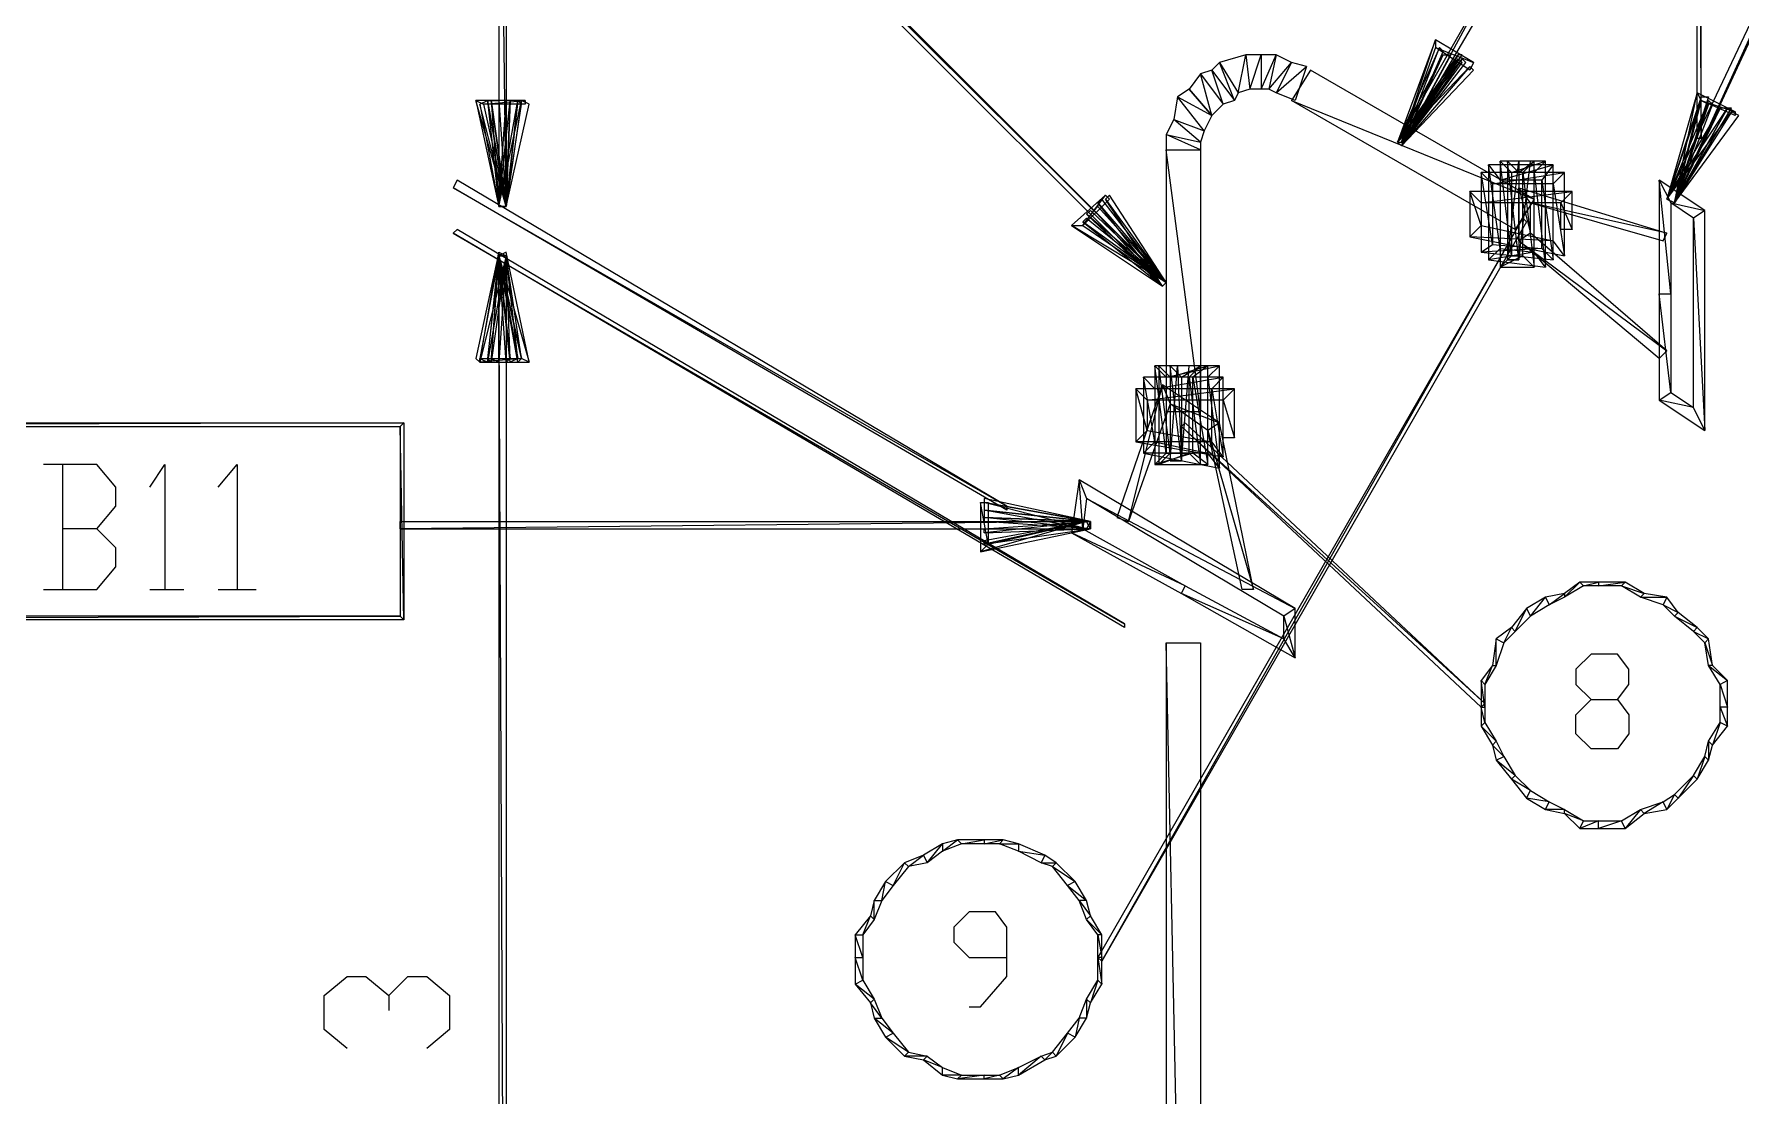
# Model space of a CAD drawing. Header units: millimetres. Extents: x 0 to 741, y 31 to 702.
# Drawn here: x 251.1 to 305.1, y 585 to 618.6 of the extents above; entities that cross this region are included whole.
import ezdxf

# ---------------------------------------------------------------- set-up
doc = ezdxf.new("R2010")
doc.units = ezdxf.units.MM
doc.layers.add('DIAGRAM', color=4, linetype='Continuous')

msp = doc.modelspace()

# ---------------------------------------------------------------- linework, layer by layer
at = {"layer": 'DIAGRAM'}
for p, q in [((250.684, 646.94), (286.924, 610.7)), ((286.924, 610.7), (250.564, 646.82)), ((250.564, 646.82), (286.804, 610.58)), ((286.924, 610.7), (250.564, 646.82)), ((303.724, 636.14), (303.844, 615.26)), ((303.724, 636.14), (303.844, 615.26)), ((303.724, 615.26), (303.724, 636.14)), ((303.844, 615.26), (303.844, 636.14)), ((266.044, 613.1), (265.804, 631.22)), ((265.804, 631.22), (265.804, 613.1)), ((266.044, 613.1), (265.804, 631.22)), ((266.044, 631.22), (266.044, 613.1)), ((311.164, 631.1), (302.764, 613.34)), ((303.004, 613.22), (311.164, 631.1)), ((303.004, 613.22), (311.164, 631.1)), ((311.284, 631.1), (303.004, 613.22)), ((297.724, 621.26), (294.244, 615.14)), ((294.364, 615.02), (297.724, 621.26)), ((294.364, 615.02), (297.724, 621.26)), ((297.964, 621.14), (294.364, 615.02)), ((295.444, 618.38), (294.244, 615.14)), ((294.364, 615.14), (295.444, 618.38)), ((294.364, 615.14), (295.444, 618.38)), ((295.444, 618.38), (295.444, 618.14)), ((295.444, 618.38), (295.444, 618.14)), ((296.644, 617.66), (295.444, 618.38)), ((289.444, 617.9), (288.604, 617.66)), ((289.204, 616.7), (289.444, 617.9)), ((289.204, 616.7), (289.444, 617.9)), ((289.444, 617.9), (289.564, 616.82)), ((289.444, 617.9), (289.564, 616.82)), ((289.924, 617.9), (289.444, 617.9)), ((289.564, 616.82), (289.924, 617.9)), ((289.564, 616.82), (289.924, 617.9)), ((289.924, 617.9), (289.924, 616.82)), ((289.924, 617.9), (289.924, 616.82)), ((289.924, 616.82), (290.404, 617.9)), ((290.404, 617.9), (289.924, 617.9)), ((289.924, 616.82), (290.404, 617.9)), ((290.404, 617.9), (290.164, 616.82)), ((290.404, 617.9), (290.164, 616.82)), ((290.884, 617.66), (290.404, 617.9)), ((295.564, 618.14), (294.244, 615.14)), ((295.564, 618.14), (294.244, 615.14)), ((294.244, 615.14), (296.164, 617.9)), ((295.684, 617.9), (294.244, 615.14)), ((294.244, 615.14), (296.284, 617.78)), ((294.244, 615.14), (296.164, 617.78)), ((295.444, 618.14), (294.364, 615.14)), ((294.364, 615.02), (295.564, 618.14)), ((294.364, 615.02), (295.564, 618.14)), ((294.364, 615.02), (295.564, 618.14)), ((294.364, 615.02), (295.564, 618.14)), ((295.684, 618.02), (294.364, 615.02)), ((295.684, 618.02), (294.364, 615.02)), ((296.164, 617.9), (294.364, 615.02)), ((294.364, 615.02), (296.284, 617.9)), ((296.164, 617.9), (294.364, 615.02)), ((294.364, 615.02), (295.684, 617.9)), ((294.364, 615.02), (295.684, 617.9)), ((295.924, 617.9), (294.364, 615.02)), ((296.284, 617.78), (294.364, 615.02)), ((296.284, 617.78), (294.364, 615.02)), ((296.164, 617.78), (294.364, 615.02)), ((296.164, 617.78), (294.364, 615.02)), ((295.444, 618.14), (296.644, 617.66)), ((295.444, 618.14), (296.644, 617.66)), ((296.524, 617.42), (295.444, 618.14)), ((295.564, 618.14), (295.684, 618.02)), ((295.564, 618.14), (295.684, 618.02)), ((295.684, 617.9), (295.924, 617.9)), ((296.284, 617.9), (296.164, 617.9)), ((296.284, 617.66), (296.164, 617.78)), ((296.404, 617.66), (296.284, 617.78)), ((288.004, 617.3), (287.644, 616.82)), ((288.364, 617.42), (288.004, 617.3)), ((288.364, 615.98), (288.004, 617.3)), ((288.364, 615.98), (288.004, 617.3)), ((288.004, 617.3), (288.724, 616.34)), ((288.004, 617.3), (288.724, 616.34)), ((288.604, 617.66), (288.364, 617.42)), ((288.724, 616.34), (288.364, 617.42)), ((288.724, 616.34), (288.364, 617.42)), ((288.364, 617.42), (289.084, 616.46)), ((288.364, 617.42), (289.084, 616.46)), ((289.084, 616.46), (288.604, 617.66)), ((289.084, 616.46), (288.604, 617.66)), ((288.604, 617.66), (289.204, 616.7)), ((288.604, 617.66), (289.204, 616.7)), ((290.164, 616.82), (290.884, 617.66)), ((290.164, 616.82), (290.884, 617.66)), ((290.884, 617.66), (290.404, 616.7)), ((290.884, 617.66), (290.404, 616.7)), ((290.404, 616.7), (291.364, 617.54)), ((290.404, 616.7), (291.364, 617.54)), ((291.364, 617.54), (290.884, 617.66)), ((291.484, 617.42), (290.884, 616.46)), ((291.364, 617.54), (291.004, 616.46)), ((298.564, 613.34), (291.484, 617.42)), ((294.244, 615.14), (296.524, 617.54)), ((294.364, 615.02), (296.404, 617.66)), ((294.364, 615.02), (296.284, 617.66)), ((296.524, 617.54), (294.364, 615.02)), ((296.524, 617.54), (294.364, 615.02)), ((294.364, 615.02), (296.644, 617.42)), ((296.644, 617.66), (296.524, 617.42)), ((296.644, 617.42), (296.524, 617.54)), ((287.644, 616.82), (287.284, 616.58)), ((288.364, 615.98), (287.644, 616.82)), ((287.644, 616.82), (288.364, 615.98)), ((289.204, 616.7), (289.084, 616.46)), ((289.564, 616.82), (289.204, 616.7)), ((289.924, 616.82), (289.564, 616.82)), ((290.164, 616.82), (289.924, 616.82)), ((290.404, 616.7), (290.164, 616.82)), ((291.004, 616.46), (290.404, 616.7)), ((303.724, 616.7), (302.764, 613.34)), ((303.004, 613.22), (303.724, 616.7)), ((303.004, 613.22), (303.724, 616.7)), ((303.724, 616.7), (303.844, 616.46)), ((303.724, 616.7), (303.844, 616.46)), ((304.924, 616.1), (303.724, 616.7)), ((266.044, 613.1), (265.084, 616.46)), ((265.084, 616.46), (265.804, 613.1)), ((266.044, 613.1), (265.084, 616.46)), ((265.084, 616.46), (265.324, 616.34)), ((265.084, 616.46), (265.324, 616.34)), ((266.644, 616.46), (265.084, 616.46)), ((265.204, 616.34), (265.444, 616.46)), ((266.044, 613.1), (265.204, 616.34)), ((265.204, 616.34), (265.804, 613.1)), ((266.044, 613.1), (265.204, 616.34)), ((265.324, 616.34), (266.644, 616.46)), ((265.324, 616.34), (266.644, 616.46)), ((265.324, 616.34), (266.044, 613.1)), ((266.644, 616.34), (265.324, 616.34)), ((265.444, 616.46), (266.044, 613.1)), ((266.044, 613.1), (265.444, 616.46)), ((265.444, 616.46), (265.804, 613.1)), ((266.044, 613.1), (265.444, 616.46)), ((265.444, 616.46), (265.564, 616.46)), ((265.564, 616.46), (266.044, 613.1)), ((266.044, 613.1), (265.564, 616.46)), ((265.564, 616.46), (265.804, 613.1)), ((266.044, 613.1), (265.564, 616.46)), ((265.564, 616.46), (265.804, 616.46)), ((265.804, 613.1), (266.524, 616.46)), ((265.804, 613.1), (266.404, 616.46)), ((265.804, 613.1), (266.164, 616.46)), ((265.804, 613.1), (266.044, 616.46)), ((265.804, 616.46), (266.044, 613.1)), ((266.524, 616.46), (266.044, 613.1)), ((266.524, 616.46), (266.044, 613.1)), ((266.404, 616.46), (266.044, 613.1)), ((266.404, 616.46), (266.044, 613.1)), ((266.164, 616.46), (266.044, 613.1)), ((266.044, 613.1), (266.404, 616.46)), ((266.164, 616.46), (266.044, 613.1)), ((266.164, 616.46), (266.044, 616.46)), ((266.044, 616.46), (266.044, 613.1)), ((266.044, 613.1), (266.164, 616.46)), ((266.044, 616.46), (266.044, 613.1)), ((266.044, 613.1), (266.764, 616.34)), ((266.044, 613.1), (266.524, 616.34)), ((266.404, 616.46), (266.164, 616.46)), ((266.524, 616.34), (266.404, 616.46)), ((266.764, 616.34), (266.524, 616.46)), ((266.644, 616.46), (266.644, 616.34)), ((287.284, 616.58), (287.164, 615.86)), ((288.124, 615.5), (287.284, 616.58)), ((288.124, 615.5), (287.284, 616.58)), ((287.284, 616.58), (288.364, 615.98)), ((287.284, 616.58), (288.364, 615.98)), ((288.724, 616.34), (288.364, 615.98)), ((289.084, 616.46), (288.724, 616.34)), ((290.884, 616.46), (298.564, 613.34)), ((290.884, 616.46), (298.564, 613.34)), ((297.964, 612.38), (290.884, 616.46)), ((303.844, 616.58), (302.764, 613.34)), ((303.844, 616.46), (302.764, 613.34)), ((304.084, 616.46), (302.764, 613.34)), ((302.764, 613.34), (304.684, 616.22)), ((302.764, 613.34), (304.444, 616.22)), ((302.764, 613.34), (304.444, 616.22)), ((303.004, 613.22), (303.844, 616.58)), ((303.004, 613.22), (303.844, 616.58)), ((304.084, 616.58), (303.004, 613.22)), ((303.844, 616.46), (303.004, 613.22)), ((303.004, 613.22), (303.844, 616.46)), ((303.004, 613.22), (303.844, 616.46)), ((303.004, 613.22), (304.084, 616.46)), ((303.004, 613.22), (304.084, 616.46)), ((304.084, 616.34), (303.004, 613.22)), ((304.204, 616.34), (303.004, 613.22)), ((304.684, 616.22), (303.004, 613.22)), ((303.004, 613.22), (304.804, 616.22)), ((304.684, 616.22), (303.004, 613.22)), ((304.444, 616.22), (303.004, 613.22)), ((303.004, 613.22), (304.684, 616.22)), ((304.444, 616.22), (303.004, 613.22)), ((304.444, 616.22), (303.004, 613.22)), ((303.004, 613.22), (304.684, 616.22)), ((304.444, 616.22), (303.004, 613.22)), ((303.844, 616.58), (304.084, 616.58)), ((303.844, 616.46), (304.924, 616.1)), ((303.844, 616.46), (304.924, 616.1)), ((304.924, 615.98), (303.844, 616.46)), ((303.844, 616.46), (304.084, 616.34)), ((304.084, 616.46), (304.204, 616.34)), ((304.684, 616.22), (304.444, 616.22)), ((304.684, 616.22), (304.444, 616.22)), ((304.804, 616.22), (304.684, 616.22)), ((287.164, 615.86), (286.924, 615.38)), ((288.004, 615.14), (287.164, 615.86)), ((288.004, 615.14), (287.164, 615.86)), ((287.164, 615.86), (288.124, 615.5)), ((287.164, 615.86), (288.124, 615.5)), ((288.364, 615.98), (288.124, 615.5)), ((302.764, 613.34), (304.804, 616.1)), ((304.804, 616.1), (303.004, 613.22)), ((304.804, 616.1), (303.004, 613.22)), ((303.004, 613.22), (305.044, 615.98)), ((305.044, 615.98), (304.804, 616.1)), ((304.924, 616.1), (304.924, 615.98)), ((288.004, 614.9), (286.924, 615.38)), ((286.924, 615.38), (286.924, 614.9)), ((288.004, 614.9), (286.924, 615.38)), ((286.924, 615.38), (288.004, 615.14)), ((286.924, 615.38), (288.004, 615.14)), ((288.124, 615.5), (288.004, 615.14)), ((288.004, 615.14), (288.004, 614.9)), ((294.364, 615.02), (294.244, 615.14)), ((294.244, 615.14), (294.364, 615.14)), ((294.364, 615.02), (294.244, 615.14)), ((294.244, 615.14), (294.364, 615.02)), ((294.364, 615.02), (294.244, 615.14)), ((294.244, 615.14), (294.364, 615.02)), ((294.364, 615.02), (294.244, 615.14)), ((294.244, 615.14), (294.364, 615.02)), ((294.244, 615.14), (294.364, 615.02)), ((303.844, 615.26), (303.724, 615.26)), ((288.004, 606.62), (286.924, 614.9)), ((286.924, 614.9), (286.924, 606.62)), ((288.004, 606.62), (286.924, 614.9)), ((286.924, 614.9), (288.004, 614.9)), ((286.924, 614.9), (288.004, 614.9)), ((288.004, 614.9), (288.004, 606.62)), ((297.844, 611.54), (297.484, 614.54)), ((297.484, 614.54), (297.484, 611.18)), ((297.844, 611.54), (297.484, 614.54)), ((297.484, 614.54), (297.844, 614.18)), ((297.484, 614.54), (297.844, 614.18)), ((298.924, 614.54), (297.484, 614.54)), ((297.724, 611.42), (298.084, 614.54)), ((298.084, 611.42), (297.724, 614.54)), ((297.724, 614.54), (297.724, 611.42)), ((298.084, 611.42), (297.724, 614.54)), ((297.724, 614.54), (298.084, 614.18)), ((297.724, 614.54), (298.084, 614.18)), ((298.564, 614.54), (297.724, 614.54)), ((297.844, 614.18), (298.924, 614.54)), ((297.844, 614.18), (298.924, 614.54)), ((298.444, 614.54), (298.084, 614.54)), ((298.084, 614.54), (298.084, 611.42)), ((298.084, 611.42), (298.444, 614.54)), ((298.084, 614.54), (298.084, 611.42)), ((298.084, 614.18), (298.564, 614.54)), ((298.084, 614.18), (298.564, 614.54)), ((298.564, 614.54), (298.204, 614.18)), ((298.564, 614.54), (298.204, 614.18)), ((298.564, 611.18), (298.564, 614.54)), ((298.924, 614.54), (298.564, 614.18)), ((298.924, 614.54), (298.564, 614.18)), ((298.924, 611.18), (298.924, 614.54)), ((297.244, 611.9), (296.884, 614.18)), ((296.884, 614.18), (296.884, 611.66)), ((297.244, 611.9), (296.884, 614.18)), ((296.884, 614.18), (297.244, 613.82)), ((296.884, 614.18), (297.244, 613.82)), ((299.524, 614.18), (296.884, 614.18)), ((297.484, 611.78), (297.124, 614.42)), ((297.124, 614.42), (297.124, 611.42)), ((297.484, 611.78), (297.124, 614.42)), ((297.124, 614.42), (297.484, 613.94)), ((297.124, 614.42), (297.484, 613.94)), ((299.164, 614.42), (297.124, 614.42)), ((297.244, 613.82), (299.524, 614.18)), ((297.244, 613.82), (299.524, 614.18)), ((297.484, 613.94), (299.164, 614.42)), ((297.484, 613.94), (299.164, 614.42)), ((297.844, 614.18), (297.844, 611.54)), ((298.564, 614.18), (297.844, 614.18)), ((298.084, 614.18), (298.084, 611.42)), ((298.204, 614.18), (298.084, 614.18)), ((298.204, 614.18), (298.564, 611.18)), ((298.204, 614.18), (298.564, 611.18)), ((298.204, 611.54), (298.204, 614.18)), ((298.564, 614.18), (298.924, 611.18)), ((298.564, 614.18), (298.924, 611.18)), ((298.564, 611.66), (298.564, 614.18)), ((299.164, 614.42), (298.804, 613.94)), ((299.164, 614.42), (298.804, 613.94)), ((299.164, 611.42), (299.164, 614.42)), ((299.524, 614.18), (299.164, 613.82)), ((299.524, 614.18), (299.164, 613.82)), ((299.524, 611.54), (299.524, 614.18)), ((264.484, 613.94), (264.364, 613.7)), ((264.364, 613.7), (281.884, 603.62)), ((264.364, 613.7), (281.884, 603.62)), ((281.884, 603.5), (264.364, 613.7)), ((281.884, 603.62), (264.484, 613.94)), ((285.004, 613.46), (283.924, 612.5)), ((284.284, 612.5), (285.004, 613.46)), ((284.284, 612.5), (285.004, 613.46)), ((285.124, 613.46), (285.004, 613.34)), ((285.004, 613.46), (285.124, 613.34)), ((286.924, 610.7), (285.124, 613.46)), ((296.884, 612.5), (296.524, 613.58)), ((296.524, 613.58), (296.524, 612.14)), ((296.884, 612.5), (296.524, 613.58)), ((296.524, 613.58), (296.884, 613.22)), ((296.524, 613.58), (296.884, 613.22)), ((299.764, 613.58), (296.524, 613.58)), ((296.884, 613.22), (299.764, 613.58)), ((296.884, 613.22), (299.764, 613.58)), ((297.244, 613.82), (297.244, 611.9)), ((299.164, 613.82), (297.244, 613.82)), ((297.484, 613.94), (297.484, 611.78)), ((298.804, 613.94), (297.484, 613.94)), ((298.444, 613.22), (298.084, 613.7)), ((298.084, 613.7), (302.764, 612.26)), ((298.444, 613.22), (298.084, 613.7)), ((298.084, 613.7), (298.444, 612.26)), ((298.084, 613.7), (298.444, 612.26)), ((298.084, 612.02), (298.084, 613.7)), ((298.804, 613.94), (299.164, 611.42)), ((298.804, 613.94), (299.164, 611.42)), ((298.804, 611.78), (298.804, 613.94)), ((299.164, 613.82), (299.524, 611.54)), ((299.164, 613.82), (299.524, 611.54)), ((299.164, 612.02), (299.164, 613.82)), ((299.764, 613.58), (299.404, 613.22)), ((299.764, 613.58), (299.404, 613.22)), ((299.764, 612.38), (299.764, 613.58)), ((302.884, 610.34), (302.524, 613.94)), ((302.524, 613.94), (302.524, 610.34)), ((302.884, 610.34), (302.524, 613.94)), ((302.524, 613.94), (302.884, 613.22)), ((302.524, 613.94), (302.884, 613.22)), ((303.964, 612.98), (302.524, 613.94)), ((266.044, 613.1), (265.804, 613.1)), ((265.804, 613.1), (266.044, 613.1)), ((266.044, 613.1), (265.804, 613.1)), ((265.804, 613.1), (266.044, 613.1)), ((266.044, 613.1), (265.804, 613.1)), ((265.804, 613.1), (266.044, 613.1)), ((266.044, 613.1), (265.804, 613.1)), ((265.804, 613.1), (266.044, 613.1)), ((265.804, 613.1), (266.044, 613.1)), ((285.124, 613.34), (284.284, 612.5)), ((284.404, 612.86), (284.524, 612.98)), ((284.404, 612.86), (284.524, 612.98)), ((284.524, 612.98), (286.924, 610.7)), ((284.524, 612.98), (286.924, 610.7)), ((284.764, 613.1), (284.644, 612.98)), ((284.644, 612.98), (286.924, 610.7)), ((284.644, 612.98), (286.924, 610.7)), ((286.804, 610.58), (284.644, 612.98)), ((284.884, 613.34), (284.764, 613.22)), ((284.884, 613.34), (284.764, 613.22)), ((284.764, 613.22), (286.924, 610.7)), ((284.764, 613.22), (286.924, 610.7)), ((286.804, 610.58), (284.764, 613.22)), ((284.764, 613.22), (286.924, 610.7)), ((284.764, 613.22), (286.924, 610.7)), ((286.804, 610.58), (284.764, 613.22)), ((286.924, 610.7), (284.764, 613.1)), ((286.924, 610.7), (284.884, 613.34)), ((286.924, 610.7), (284.884, 613.34)), ((285.004, 613.34), (286.924, 610.7)), ((285.004, 613.34), (286.924, 610.7)), ((286.804, 610.58), (285.004, 613.34)), ((296.884, 613.22), (296.884, 612.5)), ((299.404, 613.22), (296.884, 613.22)), ((298.564, 613.34), (297.964, 612.38)), ((302.764, 612.26), (298.444, 613.22)), ((298.444, 613.22), (302.644, 612.02)), ((302.764, 612.26), (298.444, 613.22)), ((298.444, 612.26), (298.444, 613.22)), ((299.404, 613.22), (299.764, 612.38)), ((299.404, 613.22), (299.764, 612.38)), ((299.404, 612.38), (299.404, 613.22)), ((303.004, 613.22), (302.764, 613.34)), ((302.764, 613.34), (303.004, 613.22)), ((303.004, 613.22), (302.764, 613.34)), ((302.764, 613.34), (303.004, 613.22)), ((303.004, 613.22), (302.764, 613.34)), ((302.764, 613.34), (303.004, 613.22)), ((303.004, 613.22), (302.764, 613.34)), ((302.764, 613.34), (303.004, 613.22)), ((302.764, 613.34), (303.004, 613.22)), ((302.884, 613.22), (302.884, 610.34)), ((302.884, 613.22), (303.964, 612.98)), ((302.884, 613.22), (303.964, 612.98)), ((303.604, 612.74), (302.884, 613.22)), ((303.964, 612.98), (303.604, 612.74)), ((303.964, 612.98), (303.604, 612.74)), ((303.964, 606.02), (303.964, 612.98)), ((264.484, 612.38), (264.364, 612.26)), ((285.604, 599.9), (264.484, 612.38)), ((286.924, 610.7), (283.924, 612.5)), ((283.924, 612.5), (286.804, 610.58)), ((286.924, 610.7), (283.924, 612.5)), ((283.924, 612.5), (284.284, 612.5)), ((283.924, 612.5), (284.284, 612.5)), ((284.284, 612.62), (284.404, 612.74)), ((286.924, 610.7), (284.284, 612.62)), ((284.284, 612.62), (286.804, 610.58)), ((286.924, 610.7), (284.284, 612.62)), ((284.284, 612.5), (286.924, 610.7)), ((286.924, 610.7), (284.404, 612.86)), ((284.404, 612.86), (286.804, 610.58)), ((286.924, 610.7), (284.404, 612.86)), ((286.924, 610.7), (284.404, 612.86)), ((284.404, 612.86), (286.804, 610.58)), ((286.924, 610.7), (284.404, 612.86)), ((284.404, 612.74), (286.924, 610.7)), ((298.204, 612.74), (284.764, 589.34)), ((284.884, 589.22), (298.204, 612.74)), ((284.884, 589.22), (298.204, 612.74)), ((298.324, 612.62), (284.884, 589.22)), ((296.524, 612.14), (296.884, 612.5)), ((296.524, 612.14), (296.884, 612.5)), ((296.884, 612.5), (299.164, 612.02)), ((298.204, 612.74), (298.324, 612.62)), ((299.764, 612.38), (299.404, 612.38)), ((303.604, 612.74), (303.964, 606.02)), ((303.604, 612.74), (303.964, 606.02)), ((303.604, 606.74), (303.604, 612.74)), ((264.364, 612.26), (285.604, 599.9)), ((264.364, 612.26), (285.604, 599.9)), ((285.604, 599.78), (264.364, 612.26)), ((299.164, 612.02), (296.524, 612.14)), ((296.524, 612.14), (299.524, 611.54)), ((299.164, 612.02), (296.524, 612.14)), ((296.884, 611.66), (297.244, 611.9)), ((296.884, 611.66), (297.244, 611.9)), ((297.244, 611.9), (298.804, 611.78)), ((298.444, 612.26), (298.084, 612.02)), ((298.444, 612.26), (298.084, 612.02)), ((298.084, 612.02), (302.764, 608.54)), ((298.084, 612.02), (302.764, 608.54)), ((302.524, 608.3), (298.084, 612.02)), ((302.764, 608.54), (298.444, 612.26)), ((299.524, 611.54), (299.164, 612.02)), ((299.524, 611.54), (299.164, 612.02)), ((302.644, 612.02), (302.764, 612.26)), ((265.804, 611.66), (265.084, 608.3)), ((265.204, 608.18), (265.804, 611.66)), ((265.204, 608.18), (265.804, 611.66)), ((266.044, 611.54), (265.204, 608.18)), ((265.804, 611.54), (265.204, 608.3)), ((265.444, 608.18), (265.804, 611.54)), ((265.444, 608.18), (265.804, 611.54)), ((266.044, 611.54), (265.444, 608.18)), ((265.804, 611.54), (265.444, 608.3)), ((265.564, 608.18), (265.804, 611.54)), ((265.564, 608.18), (265.804, 611.54)), ((266.044, 611.54), (265.564, 608.18)), ((265.804, 611.54), (265.564, 608.3)), ((265.804, 611.66), (266.044, 611.54)), ((266.044, 611.66), (265.804, 611.54)), ((265.804, 611.54), (266.764, 608.18)), ((265.804, 611.54), (266.764, 608.18)), ((266.524, 608.3), (265.804, 611.54)), ((265.804, 611.54), (266.044, 611.54)), ((266.044, 611.54), (265.804, 611.54)), ((265.804, 611.54), (266.524, 608.3)), ((265.804, 611.54), (266.524, 608.3)), ((266.404, 608.18), (265.804, 611.54)), ((265.804, 611.54), (266.044, 611.54)), ((266.044, 611.54), (265.804, 611.54)), ((265.804, 611.54), (266.404, 608.3)), ((265.804, 611.54), (266.404, 608.3)), ((266.164, 608.18), (265.804, 611.54)), ((265.804, 608.18), (265.804, 611.54)), ((265.804, 608.18), (265.804, 611.54)), ((265.804, 611.54), (266.044, 611.54)), ((266.044, 611.54), (265.804, 608.18)), ((266.044, 611.54), (265.804, 611.54)), ((265.804, 611.54), (266.164, 608.3)), ((265.804, 611.54), (266.164, 608.3)), ((266.044, 608.18), (265.804, 611.54)), ((266.044, 559.7), (265.804, 611.54)), ((265.804, 611.54), (265.804, 559.7)), ((266.044, 559.7), (265.804, 611.54)), ((265.804, 611.54), (266.044, 611.54)), ((266.764, 608.18), (266.044, 611.66)), ((266.524, 608.3), (266.044, 611.54)), ((266.404, 608.3), (266.044, 611.54)), ((266.164, 608.3), (266.044, 611.54)), ((266.044, 611.54), (266.044, 559.7)), ((298.804, 611.78), (296.884, 611.66)), ((298.804, 611.78), (296.884, 611.66)), ((296.884, 611.66), (299.164, 611.42)), ((297.124, 611.42), (297.484, 611.78)), ((297.124, 611.42), (297.484, 611.78)), ((298.564, 611.66), (297.124, 611.42)), ((298.564, 611.66), (297.124, 611.42)), ((297.124, 611.42), (298.924, 611.18)), ((297.484, 611.78), (298.564, 611.66)), ((298.204, 611.54), (297.484, 611.18)), ((298.204, 611.54), (297.484, 611.18)), ((297.484, 611.18), (297.844, 611.54)), ((297.484, 611.18), (297.844, 611.54)), ((298.084, 611.42), (297.724, 611.42)), ((297.724, 611.42), (298.084, 611.42)), ((297.844, 611.54), (298.204, 611.54)), ((298.564, 611.18), (298.204, 611.54)), ((298.564, 611.18), (298.204, 611.54)), ((298.924, 611.18), (298.564, 611.66)), ((298.924, 611.18), (298.564, 611.66)), ((299.164, 611.42), (298.804, 611.78)), ((299.164, 611.42), (298.804, 611.78)), ((297.484, 611.18), (298.564, 611.18)), ((286.924, 610.7), (286.804, 610.58)), ((286.804, 610.58), (286.924, 610.7)), ((286.924, 610.7), (286.804, 610.58)), ((286.804, 610.58), (286.924, 610.7)), ((286.924, 610.7), (286.804, 610.58)), ((286.804, 610.58), (286.924, 610.7)), ((286.924, 610.7), (286.804, 610.58)), ((286.804, 610.58), (286.924, 610.7)), ((286.804, 610.58), (286.924, 610.7)), ((302.884, 607.22), (302.524, 610.34)), ((302.524, 610.34), (302.524, 606.98)), ((302.884, 607.22), (302.524, 610.34)), ((302.524, 610.34), (302.884, 610.34)), ((302.524, 610.34), (302.884, 610.34)), ((302.884, 610.34), (302.884, 607.22)), ((265.084, 608.3), (265.204, 608.18)), ((266.524, 608.3), (265.204, 608.18)), ((266.524, 608.3), (265.204, 608.18)), ((265.204, 608.18), (265.204, 608.3)), ((265.204, 608.3), (266.524, 608.3)), ((265.204, 608.3), (265.444, 608.18)), ((265.204, 608.18), (266.764, 608.18)), ((265.444, 608.3), (265.564, 608.18)), ((265.564, 608.3), (265.804, 608.18)), ((266.164, 608.3), (266.044, 608.18)), ((266.404, 608.3), (266.164, 608.18)), ((266.524, 608.3), (266.404, 608.18)), ((266.764, 608.18), (266.524, 608.3)), ((266.764, 608.18), (266.524, 608.3)), ((286.924, 605.3), (286.564, 608.06)), ((286.564, 608.06), (286.564, 604.94)), ((286.924, 605.3), (286.564, 608.06)), ((286.564, 608.06), (286.924, 607.7)), ((286.564, 608.06), (286.924, 607.7)), ((288.604, 608.06), (286.564, 608.06)), ((287.044, 605.3), (286.684, 608.06)), ((286.684, 608.06), (286.684, 604.94)), ((287.044, 605.3), (286.684, 608.06)), ((286.684, 608.06), (287.044, 607.7)), ((286.684, 608.06), (287.044, 607.7)), ((288.244, 608.06), (286.684, 608.06)), ((286.924, 607.7), (288.604, 608.06)), ((286.924, 607.7), (288.604, 608.06)), ((287.044, 605.06), (287.284, 608.06)), ((287.404, 605.06), (287.044, 608.06)), ((287.044, 608.06), (287.044, 605.06)), ((287.404, 605.06), (287.044, 608.06)), ((287.044, 608.06), (287.404, 607.7)), ((287.044, 608.06), (287.404, 607.7)), ((288.004, 608.06), (287.044, 608.06)), ((287.044, 607.7), (288.244, 608.06)), ((287.044, 607.7), (288.244, 608.06)), ((287.644, 608.06), (287.284, 608.06)), ((287.284, 608.06), (287.404, 605.06)), ((287.284, 608.06), (287.404, 605.06)), ((287.404, 605.06), (287.644, 608.06)), ((287.404, 607.7), (288.004, 608.06)), ((287.404, 607.7), (288.004, 608.06)), ((288.004, 608.06), (287.644, 607.7)), ((288.004, 608.06), (287.644, 607.7)), ((288.244, 608.06), (287.764, 607.7)), ((288.244, 608.06), (287.764, 607.7)), ((288.004, 604.94), (288.004, 608.06)), ((288.244, 604.94), (288.244, 608.06)), ((288.604, 608.06), (288.244, 607.7)), ((288.604, 608.06), (288.244, 607.7)), ((288.604, 604.82), (288.604, 608.06)), ((302.764, 608.54), (302.524, 608.3)), ((286.564, 605.66), (286.204, 607.7)), ((286.204, 607.7), (286.204, 605.3)), ((286.564, 605.66), (286.204, 607.7)), ((286.204, 607.7), (286.564, 607.34)), ((286.204, 607.7), (286.564, 607.34)), ((288.724, 607.7), (286.204, 607.7)), ((286.564, 607.34), (288.724, 607.7)), ((286.564, 607.34), (288.724, 607.7)), ((286.924, 607.7), (286.924, 605.3)), ((288.244, 607.7), (286.924, 607.7)), ((287.044, 607.7), (287.044, 605.3)), ((287.764, 607.7), (287.044, 607.7)), ((287.404, 607.7), (287.404, 605.06)), ((287.644, 607.7), (287.404, 607.7)), ((287.644, 607.7), (288.004, 604.94)), ((287.644, 607.7), (288.004, 604.94)), ((287.644, 605.3), (287.644, 607.7)), ((287.764, 607.7), (288.244, 604.94)), ((287.764, 607.7), (288.244, 604.94)), ((287.764, 605.3), (287.764, 607.7)), ((288.244, 607.7), (288.604, 604.82)), ((288.244, 607.7), (288.604, 604.82)), ((288.244, 605.3), (288.244, 607.7)), ((288.724, 607.7), (288.364, 607.34)), ((288.724, 607.7), (288.364, 607.34)), ((288.724, 605.18), (288.724, 607.7)), ((286.804, 607.46), (285.364, 603.26)), ((285.724, 603.14), (286.804, 607.46)), ((285.724, 603.14), (286.804, 607.46)), ((286.324, 606.02), (285.964, 607.34)), ((285.964, 607.34), (285.964, 605.66)), ((286.324, 606.02), (285.964, 607.34)), ((285.964, 607.34), (286.324, 606.98)), ((285.964, 607.34), (286.324, 606.98)), ((289.084, 607.34), (285.964, 607.34)), ((286.324, 606.98), (289.084, 607.34)), ((286.324, 606.98), (289.084, 607.34)), ((286.324, 606.98), (286.324, 606.02)), ((288.724, 606.98), (286.324, 606.98)), ((286.564, 607.34), (286.564, 605.66)), ((288.364, 607.34), (286.564, 607.34)), ((286.804, 607.46), (287.044, 606.86)), ((286.804, 607.46), (287.044, 606.86)), ((288.604, 606.26), (286.804, 607.46)), ((288.364, 607.34), (288.724, 605.18)), ((288.364, 607.34), (288.724, 605.18)), ((288.364, 605.66), (288.364, 607.34)), ((289.084, 607.34), (288.724, 606.98)), ((289.084, 607.34), (288.724, 606.98)), ((288.724, 606.98), (289.084, 605.78)), ((288.724, 606.98), (289.084, 605.78)), ((288.724, 605.78), (288.724, 606.98)), ((289.084, 605.78), (289.084, 607.34)), ((302.524, 606.98), (302.884, 607.22)), ((302.524, 606.98), (302.884, 607.22)), ((303.604, 606.74), (302.524, 606.98)), ((302.524, 606.98), (303.964, 606.02)), ((303.604, 606.74), (302.524, 606.98)), ((302.884, 607.22), (303.604, 606.74)), ((287.044, 606.86), (285.724, 603.14)), ((286.924, 606.62), (288.004, 606.62)), ((287.044, 606.86), (288.604, 606.26)), ((287.044, 606.86), (288.604, 606.26)), ((288.244, 606.02), (287.044, 606.86)), ((303.964, 606.02), (303.604, 606.74)), ((303.964, 606.02), (303.604, 606.74)), ((229.204, 606.26), (262.804, 606.26)), ((262.804, 606.26), (229.324, 606.14)), ((262.804, 606.26), (229.324, 606.14)), ((229.324, 606.14), (262.684, 606.14)), ((262.684, 606.14), (262.804, 606.26)), ((262.684, 606.14), (262.804, 606.26)), ((262.804, 600.02), (262.684, 606.14)), ((262.684, 606.14), (262.684, 600.14)), ((262.804, 600.02), (262.684, 606.14)), ((262.804, 606.26), (262.804, 600.02)), ((285.964, 605.66), (286.324, 606.02)), ((285.964, 605.66), (286.324, 606.02)), ((286.324, 606.02), (288.364, 605.66)), ((287.524, 606.26), (287.404, 606.14)), ((287.404, 606.14), (297.004, 597.38)), ((287.404, 606.14), (297.004, 597.38)), ((296.884, 597.26), (287.404, 606.14)), ((297.004, 597.38), (287.524, 606.26)), ((288.604, 606.26), (288.244, 606.02)), ((288.604, 606.26), (288.244, 606.02)), ((288.244, 606.02), (289.684, 600.98)), ((288.244, 606.02), (289.684, 600.98)), ((289.324, 600.98), (288.244, 606.02)), ((289.684, 600.98), (288.604, 606.26)), ((288.364, 605.66), (285.964, 605.66)), ((285.964, 605.66), (288.724, 605.18)), ((288.364, 605.66), (285.964, 605.66)), ((286.204, 605.3), (286.564, 605.66)), ((286.204, 605.3), (286.564, 605.66)), ((286.564, 605.66), (288.244, 605.3)), ((288.724, 605.18), (288.364, 605.66)), ((288.724, 605.18), (288.364, 605.66)), ((289.084, 605.78), (288.724, 605.78)), ((253.084, 604.94), (251.404, 604.94)), ((252.004, 604.94), (252.004, 600.98)), ((253.684, 604.22), (253.084, 604.94)), ((254.764, 604.22), (255.244, 604.94)), ((255.244, 604.94), (255.244, 600.98)), ((256.924, 604.22), (257.524, 604.94)), ((257.524, 604.94), (257.524, 600.98)), ((288.244, 605.3), (286.204, 605.3)), ((286.204, 605.3), (288.604, 604.82)), ((288.244, 605.3), (286.204, 605.3)), ((287.764, 605.3), (286.564, 604.94)), ((287.764, 605.3), (286.564, 604.94)), ((286.564, 604.94), (286.924, 605.3)), ((286.564, 604.94), (286.924, 605.3)), ((286.564, 604.94), (288.244, 604.94)), ((287.644, 605.3), (286.684, 604.94)), ((287.644, 605.3), (286.684, 604.94)), ((286.684, 604.94), (287.044, 605.3)), ((286.684, 604.94), (287.044, 605.3)), ((286.684, 604.94), (288.004, 604.94)), ((286.924, 605.3), (287.764, 605.3)), ((287.044, 605.3), (287.644, 605.3)), ((287.404, 605.06), (287.044, 605.06)), ((287.044, 605.06), (287.404, 605.06)), ((288.004, 604.94), (287.644, 605.3)), ((288.004, 604.94), (287.644, 605.3)), ((288.244, 604.94), (287.764, 605.3)), ((288.244, 604.94), (287.764, 605.3)), ((288.604, 604.82), (288.244, 605.3)), ((288.604, 604.82), (288.244, 605.3)), ((284.164, 604.46), (283.924, 602.78)), ((284.284, 602.9), (284.164, 604.46)), ((284.284, 602.9), (284.164, 604.46)), ((284.164, 604.46), (284.404, 603.86)), ((284.164, 604.46), (284.404, 603.86)), ((291.004, 600.38), (284.164, 604.46)), ((253.684, 603.62), (253.684, 604.22)), ((281.284, 602.42), (281.044, 603.74)), ((281.044, 603.74), (281.044, 602.18)), ((281.284, 602.42), (281.044, 603.74)), ((281.044, 603.74), (281.284, 603.74)), ((281.164, 603.86), (281.164, 603.74)), ((284.524, 603.14), (281.164, 603.86)), ((281.164, 603.74), (284.524, 603.14)), ((281.164, 603.74), (284.524, 603.14)), ((284.404, 602.9), (281.164, 603.74)), ((281.164, 603.74), (281.164, 603.5)), ((284.524, 603.14), (281.164, 603.74)), ((281.284, 603.74), (281.284, 602.42)), ((284.404, 603.86), (284.284, 602.9)), ((284.404, 603.86), (291.004, 600.38)), ((284.404, 603.86), (291.004, 600.38)), ((290.644, 600.14), (284.404, 603.86)), ((253.084, 602.9), (253.684, 603.62)), ((281.164, 603.5), (284.524, 603.14)), ((281.164, 603.5), (284.524, 603.14)), ((284.404, 602.9), (281.164, 603.5)), ((281.164, 603.5), (281.164, 603.26)), ((284.524, 603.14), (281.164, 603.5)), ((281.164, 603.26), (284.524, 603.14)), ((281.164, 603.26), (284.524, 603.14)), ((284.524, 602.9), (281.164, 603.26)), ((281.164, 603.26), (281.164, 603.14)), ((284.524, 603.14), (281.164, 603.26)), ((281.884, 603.62), (281.884, 603.5)), ((285.364, 603.26), (285.724, 603.14)), ((253.084, 602.9), (252.004, 602.9)), ((253.684, 602.3), (253.084, 602.9)), ((284.524, 603.14), (262.684, 602.9)), ((284.524, 603.14), (262.684, 602.9)), ((262.684, 602.9), (262.684, 603.14)), ((262.684, 603.14), (284.524, 603.14)), ((262.684, 602.9), (284.524, 602.9)), ((284.404, 603.14), (281.044, 602.18)), ((284.404, 603.14), (281.044, 602.18)), ((281.044, 602.18), (284.524, 602.9)), ((284.404, 603.14), (281.164, 602.42)), ((284.404, 603.14), (281.164, 602.42)), ((281.164, 602.54), (284.404, 603.14)), ((284.524, 603.14), (281.164, 602.78)), ((284.524, 603.14), (281.164, 602.78)), ((281.164, 602.9), (284.524, 603.14)), ((281.164, 603.14), (284.524, 603.14)), ((281.164, 603.14), (284.524, 603.14)), ((284.524, 602.9), (281.164, 603.14)), ((284.524, 603.14), (281.164, 602.78)), ((284.524, 603.14), (281.164, 602.78)), ((281.164, 602.9), (284.524, 603.14)), ((281.164, 602.42), (284.524, 602.9)), ((281.164, 602.78), (284.524, 602.9)), ((281.164, 602.78), (281.164, 602.9)), ((281.164, 602.78), (284.524, 602.9)), ((281.164, 602.78), (281.164, 602.9)), ((281.284, 602.42), (284.404, 603.14)), ((283.924, 602.78), (284.284, 602.9)), ((283.924, 602.78), (284.284, 602.9)), ((287.524, 601.1), (283.924, 602.78)), ((283.924, 602.78), (287.404, 600.86)), ((287.524, 601.1), (283.924, 602.78)), ((284.284, 602.9), (287.524, 601.1)), ((284.524, 603.14), (284.404, 602.9)), ((284.524, 602.9), (284.404, 603.14)), ((284.524, 603.14), (284.404, 602.9)), ((284.524, 602.9), (284.404, 603.14)), ((284.524, 603.14), (284.524, 602.9)), ((284.524, 602.9), (284.524, 603.14)), ((284.524, 603.14), (284.524, 602.9)), ((284.524, 602.9), (284.524, 603.14)), ((284.524, 602.9), (284.524, 603.14)), ((253.684, 601.7), (253.684, 602.3)), ((281.044, 602.18), (281.284, 602.42)), ((281.044, 602.18), (281.284, 602.42)), ((281.164, 602.42), (281.164, 602.54)), ((253.084, 600.98), (253.684, 601.7)), ((287.404, 600.86), (287.524, 601.1)), ((287.404, 600.86), (287.524, 601.1)), ((287.524, 601.1), (290.644, 599.42)), ((299.524, 600.74), (300.004, 601.22)), ((300.004, 601.22), (299.524, 600.86)), ((299.524, 600.74), (300.004, 601.22)), ((300.124, 601.1), (299.524, 600.74)), ((300.004, 601.22), (300.124, 601.1)), ((300.604, 601.22), (300.004, 601.22)), ((300.004, 601.22), (300.124, 601.1)), ((300.124, 601.1), (300.604, 601.22)), ((300.124, 601.1), (300.604, 601.22)), ((300.604, 601.1), (300.124, 601.1)), ((300.604, 601.22), (300.604, 601.1)), ((300.604, 601.22), (300.604, 601.1)), ((300.604, 601.1), (301.444, 601.22)), ((301.444, 601.22), (300.604, 601.22)), ((300.604, 601.1), (301.444, 601.22)), ((301.324, 601.1), (300.604, 601.1)), ((301.444, 601.22), (301.324, 601.1)), ((301.444, 601.22), (301.324, 601.1)), ((301.324, 601.1), (302.044, 600.86)), ((301.324, 601.1), (302.044, 600.86)), ((301.924, 600.74), (301.324, 601.1)), ((302.044, 600.86), (301.444, 601.22)), ((251.404, 600.98), (253.084, 600.98)), ((254.764, 600.98), (255.844, 600.98)), ((256.924, 600.98), (258.124, 600.98)), ((290.644, 599.42), (287.404, 600.86)), ((287.404, 600.86), (291.004, 598.82)), ((290.644, 599.42), (287.404, 600.86)), ((289.684, 600.98), (289.324, 600.98)), ((298.924, 600.74), (298.324, 600.38)), ((298.444, 600.14), (298.924, 600.74)), ((298.444, 600.14), (298.924, 600.74)), ((299.044, 600.5), (298.444, 600.14)), ((299.524, 600.86), (298.924, 600.74)), ((298.924, 600.74), (299.044, 600.5)), ((298.924, 600.74), (299.044, 600.5)), ((299.044, 600.5), (299.524, 600.86)), ((299.044, 600.5), (299.524, 600.86)), ((299.524, 600.74), (299.044, 600.5)), ((299.524, 600.86), (299.524, 600.74)), ((299.524, 600.86), (299.524, 600.74)), ((302.044, 600.86), (301.924, 600.74)), ((302.044, 600.86), (301.924, 600.74)), ((301.924, 600.74), (302.764, 600.74)), ((301.924, 600.74), (302.764, 600.74)), ((302.644, 600.5), (301.924, 600.74)), ((302.764, 600.74), (302.044, 600.86)), ((302.764, 600.74), (302.644, 600.5)), ((302.764, 600.74), (302.644, 600.5)), ((302.644, 600.5), (303.124, 600.26)), ((302.644, 600.5), (303.124, 600.26)), ((303.004, 600.14), (302.644, 600.5)), ((303.124, 600.26), (302.764, 600.74)), ((229.324, 600.02), (262.684, 600.14)), ((262.684, 600.14), (229.324, 600.14)), ((229.324, 600.02), (262.684, 600.14)), ((262.804, 600.02), (229.324, 600.02)), ((262.684, 600.14), (262.804, 600.02)), ((262.684, 600.14), (262.804, 600.02)), ((291.004, 600.38), (290.644, 600.14)), ((291.004, 600.38), (290.644, 600.14)), ((290.644, 600.14), (291.004, 598.82)), ((290.644, 600.14), (291.004, 598.82)), ((290.644, 599.42), (290.644, 600.14)), ((291.004, 598.82), (291.004, 600.38)), ((298.324, 600.38), (297.844, 599.78)), ((297.964, 599.66), (298.324, 600.38)), ((297.964, 599.66), (298.324, 600.38)), ((298.444, 600.14), (297.964, 599.66)), ((298.324, 600.38), (298.444, 600.14)), ((298.324, 600.38), (298.444, 600.14)), ((303.124, 600.26), (303.004, 600.14)), ((303.124, 600.26), (303.004, 600.14)), ((303.004, 600.14), (303.724, 599.78)), ((303.004, 600.14), (303.724, 599.78)), ((303.604, 599.66), (303.004, 600.14)), ((303.724, 599.78), (303.124, 600.26)), ((285.604, 599.9), (285.604, 599.78)), ((291.004, 598.82), (290.644, 599.42)), ((291.004, 598.82), (290.644, 599.42)), ((297.364, 599.42), (297.244, 598.58)), ((297.844, 599.78), (297.364, 599.42)), ((297.364, 598.58), (297.364, 599.42)), ((297.364, 598.58), (297.364, 599.42)), ((297.364, 599.42), (297.604, 599.3)), ((297.364, 599.42), (297.604, 599.3)), ((297.604, 599.3), (297.844, 599.78)), ((297.604, 599.3), (297.844, 599.78)), ((297.964, 599.66), (297.604, 599.3)), ((297.844, 599.78), (297.964, 599.66)), ((297.844, 599.78), (297.964, 599.66)), ((303.724, 599.78), (303.604, 599.66)), ((303.724, 599.78), (303.604, 599.66)), ((303.604, 599.66), (304.084, 599.42)), ((303.604, 599.66), (304.084, 599.42)), ((303.964, 599.3), (303.604, 599.66)), ((304.084, 599.42), (303.724, 599.78)), ((304.084, 599.42), (303.964, 599.3)), ((304.084, 599.42), (303.964, 599.3)), ((304.204, 598.58), (304.084, 599.42)), ((288.004, 547.7), (286.924, 599.3)), ((286.924, 599.3), (286.924, 547.7)), ((288.004, 547.7), (286.924, 599.3)), ((286.924, 599.3), (288.004, 599.3)), ((288.004, 599.3), (288.004, 547.7)), ((297.604, 599.3), (297.364, 598.58)), ((300.364, 598.94), (299.884, 598.46)), ((301.204, 598.94), (300.364, 598.94)), ((301.564, 598.46), (301.204, 598.94)), ((303.964, 599.3), (304.204, 598.58)), ((303.964, 599.3), (304.204, 598.58)), ((304.084, 598.58), (303.964, 599.3)), ((297.244, 598.58), (296.884, 598.1)), ((297.004, 597.98), (297.244, 598.58)), ((297.004, 597.98), (297.244, 598.58)), ((297.364, 598.58), (297.004, 597.98)), ((297.244, 598.58), (297.364, 598.58)), ((297.244, 598.58), (297.364, 598.58)), ((299.884, 598.46), (299.884, 597.98)), ((301.564, 597.98), (301.564, 598.46)), ((304.204, 598.58), (304.084, 598.58)), ((304.204, 598.58), (304.084, 598.58)), ((304.084, 598.58), (304.684, 598.1)), ((304.084, 598.58), (304.684, 598.1)), ((304.444, 597.98), (304.084, 598.58)), ((304.684, 598.1), (304.204, 598.58)), ((297.004, 597.26), (296.884, 598.1)), ((296.884, 598.1), (296.884, 597.26)), ((297.004, 597.26), (296.884, 598.1)), ((296.884, 598.1), (297.004, 597.98)), ((296.884, 598.1), (297.004, 597.98)), ((297.004, 597.98), (297.004, 597.26)), ((299.884, 597.98), (300.364, 597.5)), ((301.204, 597.5), (301.564, 597.98)), ((304.684, 598.1), (304.444, 597.98)), ((304.684, 598.1), (304.444, 597.98)), ((304.444, 597.98), (304.684, 597.26)), ((304.444, 597.98), (304.684, 597.26)), ((304.444, 597.26), (304.444, 597.98)), ((304.684, 597.26), (304.684, 598.1)), ((297.004, 597.38), (296.884, 597.26)), ((297.004, 596.78), (296.884, 597.26)), ((296.884, 597.26), (296.884, 596.66)), ((297.004, 596.78), (296.884, 597.26)), ((296.884, 597.26), (297.004, 597.26)), ((296.884, 597.26), (297.004, 597.26)), ((297.004, 597.26), (297.004, 596.78)), ((299.884, 597.02), (300.364, 597.5)), ((300.364, 597.5), (301.204, 597.5)), ((301.204, 597.5), (301.564, 597.02)), ((304.684, 597.26), (304.444, 597.26)), ((304.684, 597.26), (304.444, 597.26)), ((304.444, 597.26), (304.684, 596.66)), ((304.444, 597.26), (304.684, 596.66)), ((304.444, 596.78), (304.444, 597.26)), ((304.684, 596.66), (304.684, 597.26)), ((296.884, 596.66), (297.004, 596.78)), ((296.884, 596.66), (297.004, 596.78)), ((297.004, 596.78), (297.364, 596.18)), ((299.884, 596.42), (299.884, 597.02)), ((301.564, 597.02), (301.564, 596.42)), ((304.084, 596.18), (304.444, 596.78)), ((304.444, 596.78), (304.204, 596.06)), ((304.444, 596.78), (304.204, 596.06)), ((304.684, 596.66), (304.444, 596.78)), ((304.684, 596.66), (304.444, 596.78)), ((297.364, 596.18), (296.884, 596.66)), ((296.884, 596.66), (297.244, 596.06)), ((297.364, 596.18), (296.884, 596.66)), ((297.244, 596.06), (297.364, 596.18)), ((297.244, 596.06), (297.364, 596.18)), ((297.364, 596.18), (297.604, 595.7)), ((300.364, 595.94), (299.884, 596.42)), ((301.564, 596.42), (301.204, 595.94)), ((303.964, 595.7), (304.084, 596.18)), ((304.204, 596.06), (304.084, 596.18)), ((304.204, 596.06), (304.084, 596.18)), ((304.084, 596.18), (304.084, 595.58)), ((304.084, 596.18), (304.084, 595.58)), ((304.204, 596.06), (304.684, 596.66)), ((297.604, 595.7), (297.244, 596.06)), ((297.244, 596.06), (297.364, 595.58)), ((297.604, 595.7), (297.244, 596.06)), ((297.364, 595.58), (297.604, 595.7)), ((297.364, 595.58), (297.604, 595.7)), ((297.604, 595.7), (297.964, 595.1)), ((301.204, 595.94), (300.364, 595.94)), ((303.604, 595.1), (303.964, 595.7)), ((303.964, 595.7), (303.724, 594.98)), ((303.964, 595.7), (303.724, 594.98)), ((304.084, 595.58), (303.964, 595.7)), ((304.084, 595.58), (303.964, 595.7)), ((304.084, 595.58), (304.204, 596.06)), ((297.964, 595.1), (297.364, 595.58)), ((297.364, 595.58), (297.844, 594.98)), ((297.964, 595.1), (297.364, 595.58)), ((297.844, 594.98), (297.964, 595.1)), ((297.844, 594.98), (297.964, 595.1)), ((297.964, 595.1), (298.444, 594.62)), ((303.004, 594.5), (303.604, 595.1)), ((303.604, 595.1), (303.124, 594.38)), ((303.604, 595.1), (303.124, 594.38)), ((303.724, 594.98), (303.604, 595.1)), ((303.724, 594.98), (303.604, 595.1)), ((303.724, 594.98), (304.084, 595.58)), ((298.444, 594.62), (297.844, 594.98)), ((297.844, 594.98), (298.324, 594.38)), ((298.444, 594.62), (297.844, 594.98)), ((298.324, 594.38), (298.444, 594.62)), ((298.324, 594.38), (298.444, 594.62)), ((298.444, 594.62), (299.044, 594.26)), ((303.124, 594.38), (303.724, 594.98)), ((299.044, 594.26), (298.324, 594.38)), ((298.324, 594.38), (298.924, 594.02)), ((299.044, 594.26), (298.324, 594.38)), ((298.924, 594.02), (299.044, 594.26)), ((298.924, 594.02), (299.044, 594.26)), ((299.524, 594.02), (298.924, 594.02)), ((298.924, 594.02), (299.524, 593.9)), ((299.524, 594.02), (298.924, 594.02)), ((299.044, 594.26), (299.524, 594.02)), ((299.524, 593.9), (299.524, 594.02)), ((299.524, 594.02), (300.124, 593.66)), ((299.524, 593.9), (299.524, 594.02)), ((301.324, 593.66), (301.924, 594.02)), ((301.924, 594.02), (301.444, 593.42)), ((301.924, 594.02), (301.444, 593.42)), ((301.924, 594.02), (302.644, 594.26)), ((302.044, 593.9), (301.924, 594.02)), ((302.044, 593.9), (301.924, 594.02)), ((302.644, 594.26), (302.044, 593.9)), ((302.644, 594.26), (302.044, 593.9)), ((302.044, 593.9), (302.764, 594.02)), ((302.644, 594.26), (303.004, 594.5)), ((302.764, 594.02), (302.644, 594.26)), ((302.764, 594.02), (302.644, 594.26)), ((303.004, 594.5), (302.764, 594.02)), ((303.004, 594.5), (302.764, 594.02)), ((302.764, 594.02), (303.124, 594.38)), ((303.124, 594.38), (303.004, 594.5)), ((303.124, 594.38), (303.004, 594.5)), ((300.124, 593.66), (299.524, 593.9)), ((299.524, 593.9), (300.004, 593.42)), ((300.124, 593.66), (299.524, 593.9)), ((300.604, 593.66), (300.004, 593.42)), ((300.604, 593.66), (300.004, 593.42)), ((300.004, 593.42), (300.124, 593.66)), ((300.004, 593.42), (300.124, 593.66)), ((300.124, 593.66), (300.604, 593.66)), ((301.324, 593.66), (300.604, 593.42)), ((301.324, 593.66), (300.604, 593.42)), ((300.604, 593.42), (300.604, 593.66)), ((300.604, 593.66), (301.324, 593.66)), ((300.604, 593.42), (300.604, 593.66)), ((301.444, 593.42), (301.324, 593.66)), ((301.444, 593.42), (301.324, 593.66)), ((301.444, 593.42), (302.044, 593.9)), ((279.844, 592.94), (279.244, 592.58)), ((279.364, 592.34), (279.844, 592.94)), ((279.364, 592.34), (279.844, 592.94)), ((279.844, 592.7), (280.324, 593.06)), ((280.324, 593.06), (279.844, 592.94)), ((279.844, 592.7), (280.324, 593.06)), ((279.844, 592.94), (279.844, 592.7)), ((279.844, 592.94), (279.844, 592.7)), ((280.444, 592.94), (279.844, 592.7)), ((280.324, 593.06), (280.444, 592.94)), ((281.164, 593.06), (280.324, 593.06)), ((280.324, 593.06), (280.444, 592.94)), ((280.444, 592.94), (281.164, 593.06)), ((280.444, 592.94), (281.164, 593.06)), ((281.164, 592.94), (280.444, 592.94)), ((281.164, 593.06), (281.164, 592.94)), ((281.164, 593.06), (281.164, 592.94)), ((281.164, 592.94), (281.764, 593.06)), ((281.764, 593.06), (281.164, 593.06)), ((281.164, 592.94), (281.764, 593.06)), ((281.644, 592.94), (281.164, 592.94)), ((281.764, 593.06), (281.644, 592.94)), ((281.764, 593.06), (281.644, 592.94)), ((281.644, 592.94), (282.244, 592.94)), ((281.644, 592.94), (282.244, 592.94)), ((282.244, 592.7), (281.644, 592.94)), ((282.244, 592.94), (281.764, 593.06)), ((282.244, 592.94), (282.244, 592.7)), ((282.244, 592.94), (282.244, 592.7)), ((283.084, 592.58), (282.244, 592.94)), ((300.004, 593.42), (300.604, 593.42)), ((300.604, 593.42), (301.444, 593.42)), ((279.244, 592.58), (278.644, 592.34)), ((278.764, 592.22), (279.244, 592.58)), ((278.764, 592.22), (279.244, 592.58)), ((279.244, 592.58), (279.364, 592.34)), ((279.244, 592.58), (279.364, 592.34)), ((279.844, 592.7), (279.364, 592.34)), ((282.244, 592.7), (283.084, 592.58)), ((282.244, 592.7), (283.084, 592.58)), ((282.964, 592.34), (282.244, 592.7)), ((283.084, 592.58), (282.964, 592.34)), ((283.084, 592.58), (282.964, 592.34)), ((283.444, 592.34), (283.084, 592.58)), ((278.644, 592.34), (278.044, 591.74)), ((278.284, 591.62), (278.644, 592.34)), ((278.284, 591.62), (278.644, 592.34)), ((278.764, 592.22), (278.284, 591.62)), ((278.644, 592.34), (278.764, 592.22)), ((278.644, 592.34), (278.764, 592.22)), ((279.364, 592.34), (278.764, 592.22)), ((282.964, 592.34), (283.444, 592.34)), ((282.964, 592.34), (283.444, 592.34)), ((283.324, 592.22), (282.964, 592.34)), ((283.444, 592.34), (283.324, 592.22)), ((283.444, 592.34), (283.324, 592.22)), ((283.324, 592.22), (284.044, 591.74)), ((283.324, 592.22), (284.044, 591.74)), ((283.804, 591.62), (283.324, 592.22)), ((284.044, 591.74), (283.444, 592.34)), ((278.044, 591.74), (277.684, 591.14)), ((277.924, 591.14), (278.044, 591.74)), ((277.924, 591.14), (278.044, 591.74)), ((278.284, 591.62), (277.924, 591.14)), ((278.044, 591.74), (278.284, 591.62)), ((278.044, 591.74), (278.284, 591.62)), ((284.044, 591.74), (283.804, 591.62)), ((284.044, 591.74), (283.804, 591.62)), ((283.804, 591.62), (284.404, 591.14)), ((283.804, 591.62), (284.404, 591.14)), ((284.164, 591.14), (283.804, 591.62)), ((284.404, 591.14), (284.044, 591.74)), ((277.684, 591.14), (277.564, 590.66)), ((277.684, 590.54), (277.684, 591.14)), ((277.684, 590.54), (277.684, 591.14)), ((277.684, 591.14), (277.924, 591.14)), ((277.924, 591.14), (277.684, 590.54)), ((277.684, 591.14), (277.924, 591.14)), ((280.684, 590.78), (280.204, 590.3)), ((281.524, 590.78), (280.684, 590.78)), ((281.884, 590.3), (281.524, 590.78)), ((284.404, 591.14), (284.164, 591.14)), ((284.404, 591.14), (284.164, 591.14)), ((284.164, 591.14), (284.524, 590.66)), ((284.164, 591.14), (284.524, 590.66)), ((284.404, 590.54), (284.164, 591.14)), ((284.524, 590.66), (284.404, 591.14)), ((277.564, 590.66), (277.084, 590.06)), ((277.324, 590.06), (277.564, 590.66)), ((277.324, 590.06), (277.564, 590.66)), ((277.684, 590.54), (277.324, 590.06)), ((277.564, 590.66), (277.684, 590.54)), ((277.564, 590.66), (277.684, 590.54)), ((280.204, 590.3), (280.204, 589.82)), ((281.884, 588.74), (281.884, 590.3)), ((284.524, 590.66), (284.404, 590.54)), ((284.524, 590.66), (284.404, 590.54)), ((284.404, 590.54), (284.884, 590.06)), ((284.404, 590.54), (284.884, 590.06)), ((284.764, 590.06), (284.404, 590.54)), ((284.884, 590.06), (284.524, 590.66)), ((277.324, 589.34), (277.084, 590.06)), ((277.084, 590.06), (277.084, 589.34)), ((277.324, 589.34), (277.084, 590.06)), ((277.084, 590.06), (277.324, 590.06)), ((277.084, 590.06), (277.324, 590.06)), ((277.324, 590.06), (277.324, 589.34)), ((280.204, 589.82), (280.684, 589.34)), ((284.884, 590.06), (284.764, 590.06)), ((284.884, 590.06), (284.764, 590.06)), ((284.764, 590.06), (284.884, 589.34)), ((284.764, 590.06), (284.884, 589.34)), ((284.764, 589.34), (284.764, 590.06)), ((284.884, 589.34), (284.884, 590.06)), ((277.324, 588.62), (277.084, 589.34)), ((277.084, 589.34), (277.084, 588.5)), ((277.324, 588.62), (277.084, 589.34)), ((277.084, 589.34), (277.324, 589.34)), ((277.084, 589.34), (277.324, 589.34)), ((277.324, 589.34), (277.324, 588.62)), ((280.684, 589.34), (281.884, 589.34)), ((284.884, 589.34), (284.764, 589.34)), ((284.884, 589.34), (284.764, 589.34)), ((284.764, 589.34), (284.884, 588.5)), ((284.764, 589.34), (284.884, 588.5)), ((284.764, 588.62), (284.764, 589.34)), ((284.764, 589.34), (284.884, 589.22)), ((284.884, 588.5), (284.884, 589.34)), ((260.284, 588.14), (261.004, 588.74)), ((261.004, 588.74), (261.604, 588.74)), ((261.604, 588.74), (262.324, 588.14)), ((262.324, 588.14), (262.924, 588.74)), ((262.924, 588.74), (263.524, 588.74)), ((263.524, 588.74), (264.244, 588.14)), ((277.084, 588.5), (277.324, 588.62)), ((277.084, 588.5), (277.324, 588.62)), ((277.324, 588.62), (277.684, 588.02)), ((281.044, 587.78), (281.884, 588.74)), ((284.404, 588.02), (284.764, 588.62)), ((284.764, 588.62), (284.524, 587.9)), ((284.764, 588.62), (284.524, 587.9)), ((284.884, 588.5), (284.764, 588.62)), ((284.884, 588.5), (284.764, 588.62)), ((260.284, 587.06), (260.284, 588.14)), ((262.324, 588.14), (262.324, 587.66)), ((264.244, 588.14), (264.244, 587.06)), ((277.684, 588.02), (277.084, 588.5)), ((277.084, 588.5), (277.564, 587.9)), ((277.684, 588.02), (277.084, 588.5)), ((284.524, 587.9), (284.884, 588.5)), ((277.564, 587.9), (277.684, 588.02)), ((277.564, 587.9), (277.684, 588.02)), ((277.924, 587.42), (277.564, 587.9)), ((277.564, 587.9), (277.684, 587.42)), ((277.924, 587.42), (277.564, 587.9)), ((277.684, 588.02), (277.924, 587.42)), ((280.684, 587.78), (281.044, 587.78)), ((284.164, 587.42), (284.404, 588.02)), ((284.524, 587.9), (284.404, 588.02)), ((284.524, 587.9), (284.404, 588.02)), ((284.404, 588.02), (284.404, 587.42)), ((284.404, 588.02), (284.404, 587.42)), ((284.404, 587.42), (284.524, 587.9)), ((261.004, 586.46), (260.284, 587.06)), ((264.244, 587.06), (263.524, 586.46)), ((278.284, 586.94), (277.684, 587.42)), ((277.684, 587.42), (278.044, 586.82)), ((278.284, 586.94), (277.684, 587.42)), ((277.684, 587.42), (277.924, 587.42)), ((277.684, 587.42), (277.924, 587.42)), ((277.924, 587.42), (278.284, 586.94)), ((283.804, 586.94), (284.164, 587.42)), ((284.164, 587.42), (284.044, 586.82)), ((284.044, 586.82), (284.404, 587.42)), ((284.164, 587.42), (284.044, 586.82)), ((284.404, 587.42), (284.164, 587.42)), ((284.404, 587.42), (284.164, 587.42)), ((278.044, 586.82), (278.284, 586.94)), ((278.044, 586.82), (278.284, 586.94)), ((278.764, 586.34), (278.044, 586.82)), ((278.044, 586.82), (278.644, 586.22)), ((278.764, 586.34), (278.044, 586.82)), ((278.284, 586.94), (278.764, 586.34)), ((283.324, 586.34), (283.804, 586.94)), ((283.804, 586.94), (283.444, 586.22)), ((283.804, 586.94), (283.444, 586.22)), ((283.444, 586.22), (284.044, 586.82)), ((284.044, 586.82), (283.804, 586.94)), ((284.044, 586.82), (283.804, 586.94)), ((278.644, 586.22), (278.764, 586.34)), ((278.644, 586.22), (278.764, 586.34)), ((279.364, 586.22), (278.644, 586.22)), ((278.644, 586.22), (279.244, 586.1)), ((279.364, 586.22), (278.644, 586.22)), ((278.764, 586.34), (279.364, 586.22)), ((279.244, 586.1), (279.364, 586.22)), ((279.244, 586.1), (279.364, 586.22)), ((279.844, 585.86), (279.244, 586.1)), ((279.244, 586.1), (279.844, 585.62)), ((279.844, 585.86), (279.244, 586.1)), ((279.364, 586.22), (279.844, 585.86)), ((282.964, 586.22), (282.244, 585.62)), ((282.964, 586.22), (282.244, 585.62)), ((282.244, 585.86), (282.964, 586.22)), ((282.244, 585.62), (283.084, 586.1)), ((282.964, 586.22), (283.324, 586.34)), ((283.084, 586.1), (282.964, 586.22)), ((283.084, 586.1), (282.964, 586.22)), ((283.324, 586.34), (283.084, 586.1)), ((283.324, 586.34), (283.084, 586.1)), ((283.084, 586.1), (283.444, 586.22)), ((283.444, 586.22), (283.324, 586.34)), ((283.444, 586.22), (283.324, 586.34)), ((279.844, 585.62), (279.844, 585.86)), ((279.844, 585.86), (280.444, 585.62)), ((279.844, 585.62), (279.844, 585.86)), ((280.444, 585.62), (279.844, 585.62)), ((279.844, 585.62), (280.324, 585.5)), ((280.444, 585.62), (279.844, 585.62)), ((281.164, 585.62), (280.324, 585.5)), ((281.164, 585.62), (280.324, 585.5)), ((280.324, 585.5), (280.444, 585.62)), ((280.324, 585.5), (280.444, 585.62)), ((280.324, 585.5), (281.164, 585.5)), ((280.444, 585.62), (281.164, 585.62)), ((281.644, 585.62), (281.164, 585.5)), ((281.644, 585.62), (281.164, 585.5)), ((281.164, 585.5), (281.164, 585.62)), ((281.164, 585.62), (281.644, 585.62)), ((281.164, 585.5), (281.164, 585.62)), ((281.164, 585.5), (281.764, 585.5)), ((281.644, 585.62), (282.244, 585.86)), ((281.764, 585.5), (281.644, 585.62)), ((281.764, 585.5), (281.644, 585.62)), ((282.244, 585.86), (281.764, 585.5)), ((282.244, 585.86), (281.764, 585.5)), ((281.764, 585.5), (282.244, 585.62)), ((282.244, 585.62), (282.244, 585.86)), ((282.244, 585.62), (282.244, 585.86))]:
    msp.add_line(p, q, dxfattribs=at)

doc.saveas('drawing.dxf')
